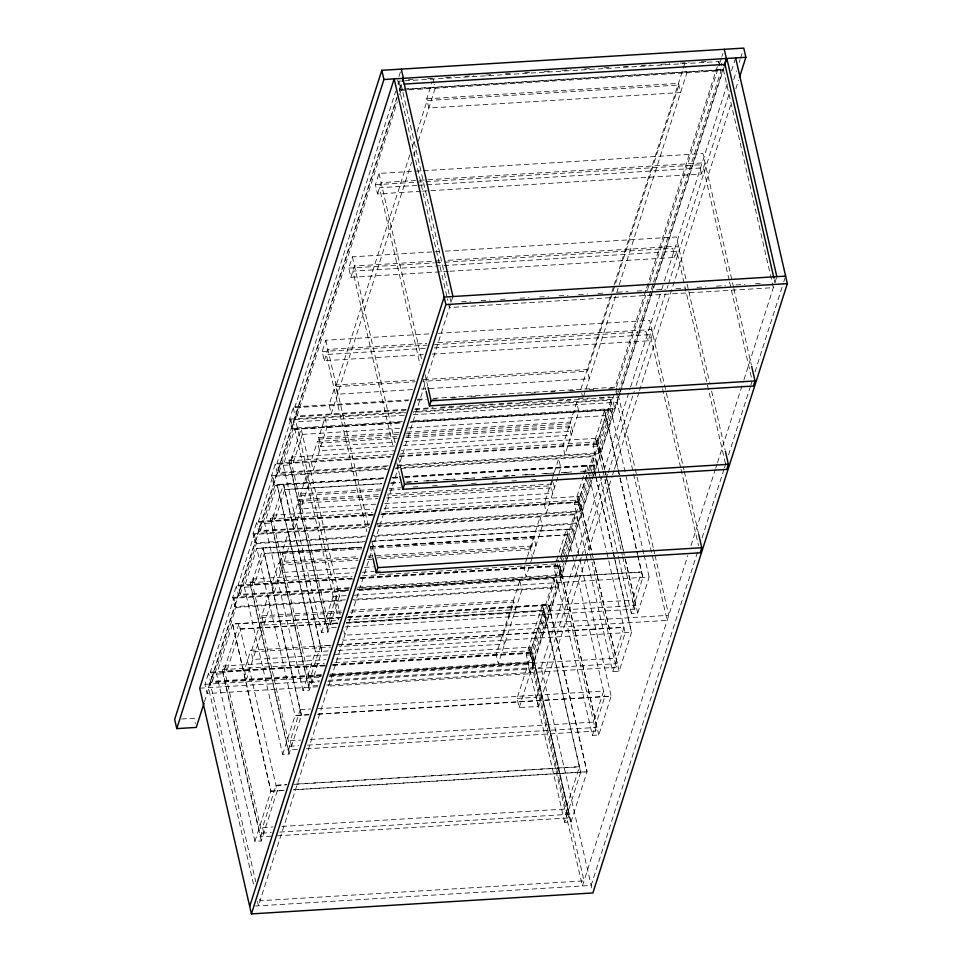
<?xml version="1.0" encoding="UTF-8"?>
<svg xmlns="http://www.w3.org/2000/svg" width="962" height="962" viewBox="0 0 962 962"><rect width="100%" height="100%" fill="white"/><g stroke="black" fill="none" stroke-linecap="round" stroke-linejoin="round"><path stroke-width="0.72" stroke-dasharray="4.81 3.61" d="M317.725 686.76L207.083 693.554L204.978 684.355L208.586 673.075L325.192 665.908M345.466 599.843L234.824 606.625L232.72 597.438L236.327 586.147L352.934 578.992M365.813 536.062L255.183 542.845L253.078 533.657L256.674 522.366L373.292 515.211M383.634 477.97L273.737 484.704L271.633 475.517L275.228 464.225L390.356 457.166M402.381 421.476L291.751 428.27L289.646 419.071L293.242 407.78L408.369 400.721M400.432 71.934L397.727 80.399L399.831 89.598L405.808 89.238M321.488 674.639L212.422 681.324L210.317 672.137L233.91 598.196L347.474 591.221M349.218 587.71L240.163 594.408L238.059 585.209L254.269 534.403L369.324 527.344M369.576 523.929L260.522 530.627L258.405 521.428L272.823 476.274L387.878 469.215M388.131 465.788L279.076 472.486L276.96 463.287L290.837 419.829L405.892 412.77M406.144 409.343L297.09 416.041L294.973 406.842L395.731 91.162M398.003 84.019L398.917 81.157L403.367 80.892M397.017 96.934L208.489 687.662L253.776 885.341M399.29 89.779L402.489 79.774M204.485 701.683L397.041 98.328M399.326 91.174L401.635 83.959M212.422 681.324L236.015 607.383L233.91 598.196M240.163 594.408L256.373 543.602L254.269 534.403M260.522 530.627L274.928 485.461L272.823 476.274M279.076 472.486L292.941 429.016L290.837 419.829M297.09 416.041L397.378 101.78M399.651 94.637L401.022 90.356L398.917 81.157M277.296 790.716L261.267 840.956L254.93 841.341L216.618 674.158L232.66 623.917L340.632 617.291M289.009 754.028L250.709 586.844L263.131 547.895L301.443 715.079L289.009 754.028L282.672 754.412L244.36 587.229L256.794 548.28L364.778 541.654M303.018 690.632L264.718 523.448L277.152 484.499L315.452 651.683L303.018 690.632L309.367 690.247L321.789 651.298L283.489 484.114L271.068 523.051L309.367 690.247M339.442 595.983L327.922 632.106L321.573 632.503L283.273 465.307L294.805 429.184L401.286 422.655M423.256 354.641L324.29 360.714L322.174 351.527L325.781 340.235L430.748 333.79M448.376 271.344L350.902 277.321L348.797 268.121L352.393 256.842L439.369 251.503M421.007 191.258L377.513 193.927L375.408 184.728L379.016 173.437L413.504 171.32M271.164 836.194L260.666 836.844L222.366 669.648L223.533 665.981L325.637 659.716M297.402 749.362L288.408 749.915L250.108 582.731L251.274 579.052L353.367 572.787M317.761 685.581L308.766 686.134L270.466 518.939L271.633 515.271L373.725 509.006M336.315 627.44L327.32 627.994L289.021 460.81L290.187 457.142L393.783 450.781M261.267 840.956L222.968 673.761L238.997 623.532L277.248 790.884M327.922 632.106L289.622 464.923L301.142 428.799L339.394 596.151M324.29 360.714L327.886 349.422L426.863 343.35M350.902 277.321L354.509 266.029L442.977 260.606M377.513 193.927L381.12 182.636L415.608 180.519M325.384 665.247L226.731 671.296L240.247 628.968L337.397 623.003M351.623 578.415L254.473 584.367L264.382 553.33L361.532 547.366M373.472 514.538L274.831 520.586L284.74 489.55L381.89 483.585M302.393 434.223L293.386 462.445L292.135 457.022M330.952 645.394L250.769 650.276L244.456 670.033L246.573 679.232L270.166 605.29L268.061 596.091L261.76 615.848L263.865 625.047L337.277 620.538M357.912 558.489L278.511 563.359L272.198 583.116L274.314 592.303L290.524 541.51L288.42 532.311L282.106 552.068L284.211 561.267L359.127 556.661M378.27 494.696L298.857 499.579L292.556 519.336L294.661 528.523L309.079 483.369L306.974 474.17L300.661 493.927L302.765 503.126L377.681 498.532M396.825 436.568L317.412 441.438L311.111 461.195L313.215 470.394L327.092 426.924L324.988 417.736L318.675 437.482L320.779 446.681L395.695 442.087M414.838 380.122L335.425 384.992L329.124 404.749L331.229 413.949L411.471 162.542M426.755 98.821L678.475 83.369L680.579 92.568L428.872 108.021L426.755 98.821L432.166 81.89M409.788 154.87L335.81 386.664L415.223 381.794M412.53 146.284L414.814 139.129M417.099 131.974L427.14 100.493L678.859 85.041L587.529 371.224L422.715 381.337M413.744 155.399L416.534 146.645M418.302 141.113L435.173 88.263L434.271 84.319M254.93 841.341L270.959 791.101L232.66 623.917M282.672 754.412L295.094 715.475L308.91 714.622M321.573 632.503L333.105 596.368M263.792 833.056L262.542 827.621L276.058 785.281L286.52 784.643M291.534 746.127L290.284 740.692L300.192 709.643M311.88 682.347L310.642 676.911L320.55 645.863L331.012 645.225M330.435 624.206L329.196 618.77L338.203 590.548L348.665 589.91M260.666 836.844L261.832 833.164L223.533 665.981M288.408 749.915L289.574 746.247L251.274 579.052M308.766 686.134L309.932 682.467L271.633 515.271M327.32 627.994L328.487 624.326L290.187 457.142M452.934 296.524L258.465 905.843L257.467 901.442M527.068 557.792L523.917 567.664L526.022 576.863L529.629 565.572M527.513 556.373L540.127 516.871L542.231 526.058L530.074 564.165M551.923 479.894L544.276 503.884L546.38 513.083L560.786 467.929L558.682 458.73L554.184 472.835M552.38 478.487L553.727 474.254M580.844 389.297L611.387 293.602M611.832 292.171L613.66 286.46M614.117 285.029L684.776 63.612L685.678 67.556M552.765 480.158L550.961 485.798L387.65 495.827M583.393 397.09L686.88 72.811L685.978 68.867M564.694 822.33L526.382 655.146L542.424 604.906L580.723 772.101L564.694 822.33L571.031 821.945L587.06 771.704L548.761 604.521L348.112 616.834M317.881 714.069L611.195 696.067L598.773 735.016L592.424 735.413L554.124 568.217L555.459 564.069M556.649 560.317L566.558 529.268L572.162 554.16M614.574 558.14L631.553 632.287L619.131 671.236L612.782 671.62L574.482 504.437L583.766 475.36M584.174 474.086L586.916 465.488L589.189 475.841M599.037 472.474L593.037 446.296L604.569 410.173L617.893 468.326M277.152 835.822L567.989 817.977L529.689 650.793L530.856 647.125L334.475 659.174M384.066 508.381L578.956 496.416L577.789 500.084L381.397 512.133M602.669 469.564L596.344 441.943L597.51 438.275L401.118 450.324M332.852 664.778L530.158 652.681L543.662 610.341L346.368 622.45M560.137 558.73L567.796 534.704L370.502 546.813M586.76 475.3L578.246 501.972L380.952 514.081M330.471 674.085L532.431 661.688L530.327 652.501L553.92 578.559L356.457 590.668M561.664 554.28L574.278 514.766L378.306 526.791M377.068 523.472L580.519 510.978L578.415 501.791L587.878 472.162M588.323 470.743L592.832 456.637L395.37 468.747M397.126 465.235L599.073 452.849L596.969 443.65L610.846 400.192L413.383 412.301M404.858 80.796L718.927 61.52L614.983 387.205L432.503 398.4M585.726 559.138L538.72 706.409L519.215 707.599L517.099 698.412L562.734 555.435M563.191 554.004L589.201 472.51M589.658 471.079L614.754 392.436M616.57 386.724L645.779 295.214M647.606 289.502L649.434 283.778M649.891 282.347L719.696 63.6M720.153 62.169L721.524 57.876M721.981 56.445L722.895 53.583M571.031 821.945L532.732 654.749L548.761 604.521M598.773 735.016L560.473 567.833L563.564 558.14M564.009 556.745L572.895 528.884L372.246 541.197M593.145 557.84L580.82 504.052L590.103 474.963M590.548 473.581L593.253 465.103L594.251 469.468M623.364 550.589L599.374 445.911L610.906 409.788L411.748 422.005M532.431 661.688L556.024 587.746L553.92 578.559M358.213 587.157L560.173 574.771L576.382 523.965L574.278 514.766M580.519 510.978L591.329 477.116M591.786 475.709L593.133 471.476M593.59 470.057L594.937 465.824L592.832 456.637M599.073 452.849L612.95 409.379L610.846 400.192M618.458 392.111L650.829 290.692M651.286 289.273L653.102 283.562M653.559 282.131L721.031 70.719L720.129 66.775M519.215 707.599L565.295 563.203M565.752 561.772L591.762 480.266M592.219 478.848L593.59 474.555M594.047 473.124L618.686 395.911M619.143 394.48L724.121 65.548M566.63 560.509L532.395 667.784L582.383 885.966L687.83 555.555M567.087 559.078L593.109 477.549M593.566 476.118L620.045 393.157M620.502 391.726L724.121 67.039M591.738 887.926L541.173 667.243L575.408 559.968M575.865 558.537L577.236 554.244M577.693 552.813L603.715 471.284M604.172 469.853L630.194 388.323M630.651 386.892L661.231 291.065M661.688 289.634L663.972 282.479M664.429 281.048L727.416 83.67M731.529 70.791L735.641 57.924M432.251 354.088L648.196 340.837L651.803 329.545L435.858 342.797M449.867 271.248L674.807 257.443L678.414 246.152L444.48 260.51M422.498 191.161L701.43 174.05L705.026 162.758L417.111 180.423M538.72 706.409L536.616 697.209L581.337 557.094M581.794 555.663L607.804 474.17M608.249 472.739L634.259 391.245M636.086 385.522L665.295 294.023M667.111 288.299L668.025 285.437M668.482 284.006L730.086 90.993M733.729 79.557L736.471 70.972M739.213 62.398L740.127 59.536M740.584 58.105L742.399 52.393M586.183 557.707L612.181 476.214M612.638 474.783L614.009 470.49M614.465 469.071L639.105 391.859M639.562 390.428L731.276 103.042M735.846 88.744L738.576 80.171M567.207 814.429L565.969 808.994L579.473 766.666L293.987 784.186M633.862 605.591L632.611 600.156L641.618 571.933L357.636 589.357M592.424 735.413L604.857 696.464M612.782 671.62L625.216 632.683M354.341 595.237L649.206 576.972L637.686 613.095L631.337 613.491L642.869 577.368L637.866 555.555M567.989 817.977L569.155 814.309L530.856 647.125M306.397 748.809L595.731 731.06L596.897 727.392L558.597 560.197L555.603 560.377M326.755 685.028L616.089 667.267L617.255 663.6L593.939 561.832M345.31 626.887L634.643 609.138L635.81 605.471L623.484 551.671M691.017 545.55L715.211 469.733M715.668 468.302L717.039 464.021M717.496 462.59L743.518 381.06M743.975 379.629L774.554 283.79M775.011 282.359L776.839 276.647M697.522 552.152L591.161 885.425L255.543 906.012M702.08 537.854L724.001 469.203M724.446 467.772L726.274 462.049M728.559 454.894L750.468 386.243M750.925 384.812L751.839 381.95M755.038 371.933L783.333 283.261M783.789 281.83L785.16 277.537M408.189 79.762L414.165 79.389M427.621 78.571L433.609 78.199M445.562 77.465L454.533 76.912M465.007 76.275L473.977 75.721M485.93 74.988L493.41 74.531M505.375 73.797L512.842 73.34M524.807 72.607L532.275 72.15M544.239 71.416L551.719 70.947M562.181 70.31L571.151 69.757M584.607 68.939L590.584 68.567M604.04 67.737L610.028 67.376M623.484 66.546L629.461 66.186M641.426 65.452L650.396 64.899M660.858 64.262L669.829 63.708M680.29 63.059L689.261 62.518M701.226 61.784L708.693 61.315M402.429 89.165L399.434 89.346L447.065 297.282M403.932 89.069L723.34 69.468L773.328 287.65L449.422 307.527L447.402 298.737M407.311 89.141L722.763 69.781L721.259 63.215M401.022 90.356L721.031 70.719M415.007 171.236L702.921 153.559L733.537 287.229M375.408 184.728L415.897 182.239M417.4 182.155L699.314 164.851L701.43 174.05M416.991 185.413L379.497 187.71L420.093 364.899M418.482 185.317L703.402 167.833L729.232 280.591M445.37 251.13L676.31 236.965L686.796 282.768M348.797 268.121L434.271 262.879M435.774 262.782L443.266 262.325M444.769 262.241L672.703 248.244L674.807 257.443M461.532 301.803L470.538 301.25M481.024 300.601L490.031 300.06M500.529 299.41L508.02 298.954M520.021 298.22L529.016 297.667M539.514 297.017L548.508 296.464M559.006 295.827L568.001 295.274M578.499 294.625L587.505 294.071M597.991 293.434L605.495 292.965M617.496 292.232L627.994 291.594M636.988 291.041L647.486 290.392M656.481 289.839L665.476 289.285M675.973 288.648L684.968 288.095M696.969 287.361L705.964 286.808M716.462 286.159L725.456 285.606M735.954 284.968L744.961 284.415M755.459 283.766L762.95 283.309M438.251 333.333L649.687 320.358L684.006 470.129M322.174 351.527L427.152 345.081M434.644 344.624L646.091 331.649L648.196 340.837M425.24 348.436L326.262 354.509L366.859 531.685M434.235 347.883L650.18 334.632L662.253 387.349M423.833 379.569L587.145 369.552L589.249 378.739L421.44 389.045M412.457 389.586L337.542 394.192L335.425 384.992M294.973 406.842L408.537 399.879M417.52 399.326L425.012 398.869M417.34 400.168L426.31 399.615M432.287 399.254L436.772 398.977M451.719 398.052L456.204 397.775M471.164 396.861L475.649 396.584M530.964 393.193L535.449 392.917M550.396 392.003L554.882 391.726M569.829 390.812L574.314 390.536M589.273 389.61L593.758 389.345M608.705 388.42L613.191 388.143M415.139 408.79L433.116 407.696M440.608 407.227L454.088 406.409M460.089 406.036L473.569 405.206M479.569 404.846L493.049 404.016M499.037 403.643L512.53 402.813M520.021 402.356L531.998 401.623M537.998 401.25L551.479 400.432M558.97 399.964L570.959 399.23M578.451 398.773L590.367 398.04M599.278 397.498L609.667 396.861M405.988 410.185L294.865 417.003L340.151 614.682M414.826 409.644L618.77 397.126L634.872 467.412M289.646 419.071L404.762 412.001M413.732 411.459L612.578 399.254L614.682 408.453L411.351 420.923M404.208 415.271L293.242 422.09L338.528 619.768M413.203 414.718L617.147 402.212L667.135 620.394L343.23 640.271L342.219 635.87M292.941 429.016L402.008 422.33M410.99 421.777L612.95 409.379M294.745 429.353L401.238 422.823M410.209 422.27L610.858 409.956M302.333 434.403L401.034 428.174M408.453 427.886L605.807 415.608L596.801 443.831L595.562 438.395M318.675 437.482L399.591 432.527M407.082 432.058L570.394 422.041L572.498 431.241L404.689 441.534M398.472 434.283L319.059 439.153L317.797 443.109L397.21 438.239M405.964 433.826L570.779 423.713L569.516 427.657L404.701 437.782M405.82 436.014L569.131 425.986L571.236 435.185L403.427 445.49M394.432 446.031L319.528 450.637L317.412 441.438M289.021 460.81L392.46 454.461M399.952 454.004L596.344 441.943M276.96 463.287L390.536 456.493M399.507 455.94L596.969 443.65M399.326 456.613L598.16 444.408L600.276 453.607L396.945 466.077M283.273 465.307L289.622 464.923M593.037 446.296L599.374 445.911M386.483 466.726L277.333 473.424L275.228 464.225M271.633 475.517L386.748 468.446M395.719 467.905L594.564 455.699L596.668 464.887L404.557 476.683M392.604 477.417L398.581 477.044M383.585 478.138L277.092 484.668L315.392 651.863L329.269 650.841M392.544 477.585L398.533 477.212M404.509 476.851L593.205 465.271L594.203 469.636M274.928 485.461L383.994 478.775M392.977 478.222L397.474 477.946M404.966 477.489L594.937 465.824M390.861 483.032L399.831 482.479M405.808 482.118L417.761 481.385M423.737 481.012L437.193 480.194M443.169 479.822L455.134 479.088M462.602 478.631L474.567 477.898M482.034 477.441L495.49 476.611M502.958 476.154L514.923 475.42M522.39 474.963L534.343 474.23M541.822 473.773L553.775 473.039M561.255 472.57L571.717 471.933M580.687 471.38L588.155 470.923L583.621 471.368M284.68 489.718L381.842 483.754M390.8 483.201L399.771 482.647M407.251 482.19L417.712 481.553M426.683 481L437.145 480.363M446.103 479.81L455.074 479.256M465.536 478.619L474.507 478.066M484.968 477.429L495.43 476.779M504.401 476.226L514.862 475.589M525.324 474.951L534.295 474.398M544.757 473.749L553.727 473.208M564.189 472.558L571.656 472.101M300.661 493.927L381.577 488.961M389.069 488.504L401.046 487.77M413.035 487.037L419.023 486.664M432.515 485.834L438.504 485.473M451.996 484.644L459.487 484.187M471.464 483.453L478.956 482.984M492.448 482.166L498.436 481.794M511.928 480.964L516.414 480.687M531.397 479.773L535.894 479.497M380.459 490.728L301.046 495.598L299.242 501.25L378.655 496.38M389.442 490.175L399.939 489.538M387.265 494.155L550.577 484.126L552.681 493.326L384.872 503.619M386.676 497.979L554.485 487.674L552.681 479.797M375.889 504.172L300.974 508.766L298.857 499.579M270.466 518.939L372.402 512.686M258.405 521.428L373.46 514.369M380.952 513.9L578.415 501.791M380.772 514.742L579.617 502.549L581.721 511.736L376.9 524.314M264.718 523.448L271.068 523.051M574.482 504.437L580.82 504.052M369.42 524.771L258.778 531.553L256.674 522.366M253.078 533.657L369.685 526.491M377.164 526.034L576.01 513.84L578.114 523.027L373.292 535.593M256.373 543.602L365.44 536.916M374.422 536.363L576.382 523.965M256.746 548.448L364.718 541.822M372.198 541.365L572.847 529.052M282.106 552.068L361.52 547.198M370.514 546.644L533.826 536.628L535.93 545.815L374.11 555.747M264.322 553.499L361.484 547.534M370.454 546.981L567.748 534.872M361.904 548.869L282.491 553.739L278.896 565.031L358.297 560.161M370.887 548.316L534.211 538.299L530.603 549.579L377.777 558.958M368.121 556.12L372.619 555.844M368.41 557.84L371.404 557.659M377.393 557.287L530.218 547.907L532.323 557.106M367.292 559.607L371.789 559.331M355.531 567.953L280.615 572.558L278.511 563.359M364.514 567.4L373.509 566.846M362.217 572.246L374.302 571.512M375.793 571.416L380.279 571.139M250.108 582.731L352.044 576.466M362.542 575.829L456.986 570.033M458.489 569.937L555.928 563.96M238.059 585.209L351.611 578.234M360.606 577.693L558.068 565.572L560.173 574.771M360.594 577.861L557.9 565.752M360.413 578.535L559.259 566.329L561.363 575.529L356.541 588.095M244.36 587.229L250.709 586.844M554.124 568.217L560.473 567.833M349.062 588.552L238.432 595.346L236.327 586.147M338.143 590.716L348.605 590.079M357.575 589.526L641.57 572.101M232.72 597.438L349.338 590.283M356.806 589.814L555.651 577.621L557.756 586.808L352.934 599.386M333.056 596.536L346.921 595.526M236.015 607.383L345.081 600.697M354.076 600.144L556.024 587.746M261.76 615.848L341.161 610.978M351.647 610.329L513.467 600.408L515.572 609.595L347.763 619.901M341.546 612.65L262.133 617.52L251.154 651.959L330.555 647.077M350.541 612.097L513.852 602.08L502.861 636.507L339.55 646.524M340.584 617.46L232.6 624.085L270.899 791.281L284.716 790.427M348.052 617.003L548.701 604.689L587.012 771.873L293.687 789.874M329.196 618.77L339.658 618.133M347.126 617.676L632.611 600.156M240.187 629.136L337.337 623.172M346.308 622.618L543.614 610.509M328.487 624.326L337.915 623.749M346.476 623.22L635.81 605.471M338.48 644.768L623.965 627.248L614.057 658.285L330.074 675.721M338.432 644.937L623.917 627.416M338.179 650.456L631.553 632.287M327.789 654.881L252.874 659.475L250.769 650.276M335.281 654.425L504.581 644.035L502.477 634.836M222.366 669.648L324.302 663.395M334.8 662.746L529.689 650.793M210.317 672.137L325.372 665.067M332.864 664.61L530.327 652.501M332.672 665.451L531.517 653.258L533.621 662.445L328.8 675.011M216.618 674.158L222.968 673.761M526.382 655.146L532.732 654.749M321.32 675.48L210.69 682.262L208.586 673.075M321.08 675.769L210.113 682.575L255.736 881.721M330.074 675.216L534.018 662.698L584.006 880.879L260.089 900.757L259.091 896.368M310.642 676.911L321.104 676.262M204.978 684.355L321.597 677.2M329.064 676.743L527.91 664.538L530.014 673.737L326.695 686.219M199.711 688.191L319.456 680.843M328.451 680.29L541.173 667.243M309.932 682.467L319.36 681.89M327.922 681.361L617.255 663.6M300.144 709.812L310.654 709.006M318.073 708.717L603.619 691.029L593.71 722.077L309.716 739.501M181.626 718.999L194.168 718.229L195.37 723.484M517.099 698.412L536.616 697.209M308.862 714.79L295.045 715.644L256.794 548.28M317.821 714.237L611.147 696.247L572.895 528.884M290.284 740.692L300.745 740.055M289.574 746.247L298.569 745.694M307.563 745.141L596.897 727.392M275.998 785.449L286.46 784.812M293.939 784.355L579.425 766.834M270.959 791.101L284.776 790.259M293.735 789.706L587.06 771.704M262.542 827.621L273.004 826.971M281.974 826.418L565.969 808.994M261.832 833.164L271.26 832.587M279.822 832.07L569.155 814.309M774.278 279.641L774.951 282.575M718.927 61.52L719.829 65.464M733.874 288.684L751.322 364.826M729.569 282.058L751.707 378.691M687.133 284.223L688.479 290.079M688.816 291.546L709.607 382.335M711.627 391.125L725.035 449.687M725.432 463.564L676.791 251.238L352.886 271.116L393.133 446.825M684.343 471.584L698.761 534.547M662.59 388.804L680.699 467.881M681.036 469.348L698.484 545.49M635.209 468.879L653.33 547.955M653.655 549.422L654.665 553.811M655.002 555.278L668.758 615.307L344.853 635.185L343.843 630.795M616.173 387.963L617.087 391.907M617.388 393.217L618.289 397.162M615.884 391.149L616.786 395.093M610.906 409.788L643.831 553.884M644.155 555.339L649.158 577.14M618.217 469.781L637.541 554.1M604.509 410.341L617.832 468.494M618.169 469.949L637.481 554.268M637.818 555.723L642.808 577.537M625.36 559.307L637.686 613.095M597.51 438.275L605.832 474.627M606.168 476.082L623.16 550.216M603.006 471.019L622.318 555.339M622.654 556.794L634.643 609.138M581.745 393.242L582.647 397.186M599.362 473.917L618.686 558.249M619.011 559.692L631.337 613.491M594.588 470.923L595.586 475.276M595.923 476.731L612.902 550.877M613.239 552.332L614.237 556.697M594.528 471.091L595.526 475.444M595.863 476.899L612.854 551.046M613.179 552.501L631.505 632.455M589.526 477.296L606.505 551.43M606.902 552.717L625.156 632.852M593.482 559.295L619.131 671.236M578.956 496.416L591.943 553.114M577.008 496.536L616.089 667.267M572.546 555.447L604.809 696.632M557.431 563.864L595.731 731.06M433.068 79.064L433.97 83.009M542.364 605.074L580.663 772.27M401.058 84.271L451.034 302.453M528.908 647.246L530.158 652.681M379.016 173.437L422.041 361.279M425.06 374.458L427.741 386.171M423.436 379.533L425.793 389.79M352.393 256.842L395.43 444.672M398.448 457.852L401.13 469.564M396.825 462.938L399.507 474.651M325.781 340.235L368.819 528.078M371.837 541.257L374.182 551.503M370.214 546.332L372.559 556.577M293.242 407.78L295.346 416.979M283.441 484.283L321.741 651.466M273.581 515.151L274.831 520.586M263.083 548.063L301.383 715.247M253.222 578.932L254.473 584.367M225.493 665.86L226.731 671.296M519.769 580.651L496.176 654.593L498.28 663.792L521.873 589.838L519.769 580.651M576.695 402.284L562.83 445.743L564.934 454.942L578.799 411.483L576.695 402.284"/><path stroke-width="1.44" d="M739.489 77.309L745.875 57.299L743.77 48.1L381.818 70.31L174.651 719.42L176.767 728.619L196.272 727.416L204.028 703.114M176.767 728.619L383.922 79.509L381.818 70.31M402.525 81.169L403.439 78.307L401.322 69.12M249.687 906.372L444.143 297.054L785.617 276.106M251.419 913.9L445.875 304.581L394.167 78.884L199.711 688.191L251.419 913.9L592.881 892.94L787.349 283.634L735.641 57.924M698.761 534.547L701.779 547.727L700.156 552.813L376.25 572.691L377.874 567.604L374.519 552.97M725.372 451.154L728.39 464.333L726.779 469.42L402.862 489.297L404.485 484.211L401.13 469.564M751.659 366.294L755.014 380.94L753.39 386.015L429.485 405.892L431.096 400.817L428.078 387.638M724.085 65.644L726.37 58.49L724.266 49.302M724.578 65.62L726.851 58.466L776.839 276.647M383.922 79.509L745.875 57.299M404.052 84.079L724.963 64.394L773.941 278.174M445.875 304.581L787.349 283.634M431.096 400.817L755.014 380.94M404.485 484.211L728.39 464.333M377.874 567.604L701.779 547.727M402.946 78.343L452.934 296.524M426.13 391.257L429.485 405.892M399.843 476.118L402.862 489.297M372.895 558.044L376.25 572.691"/></g></svg>
